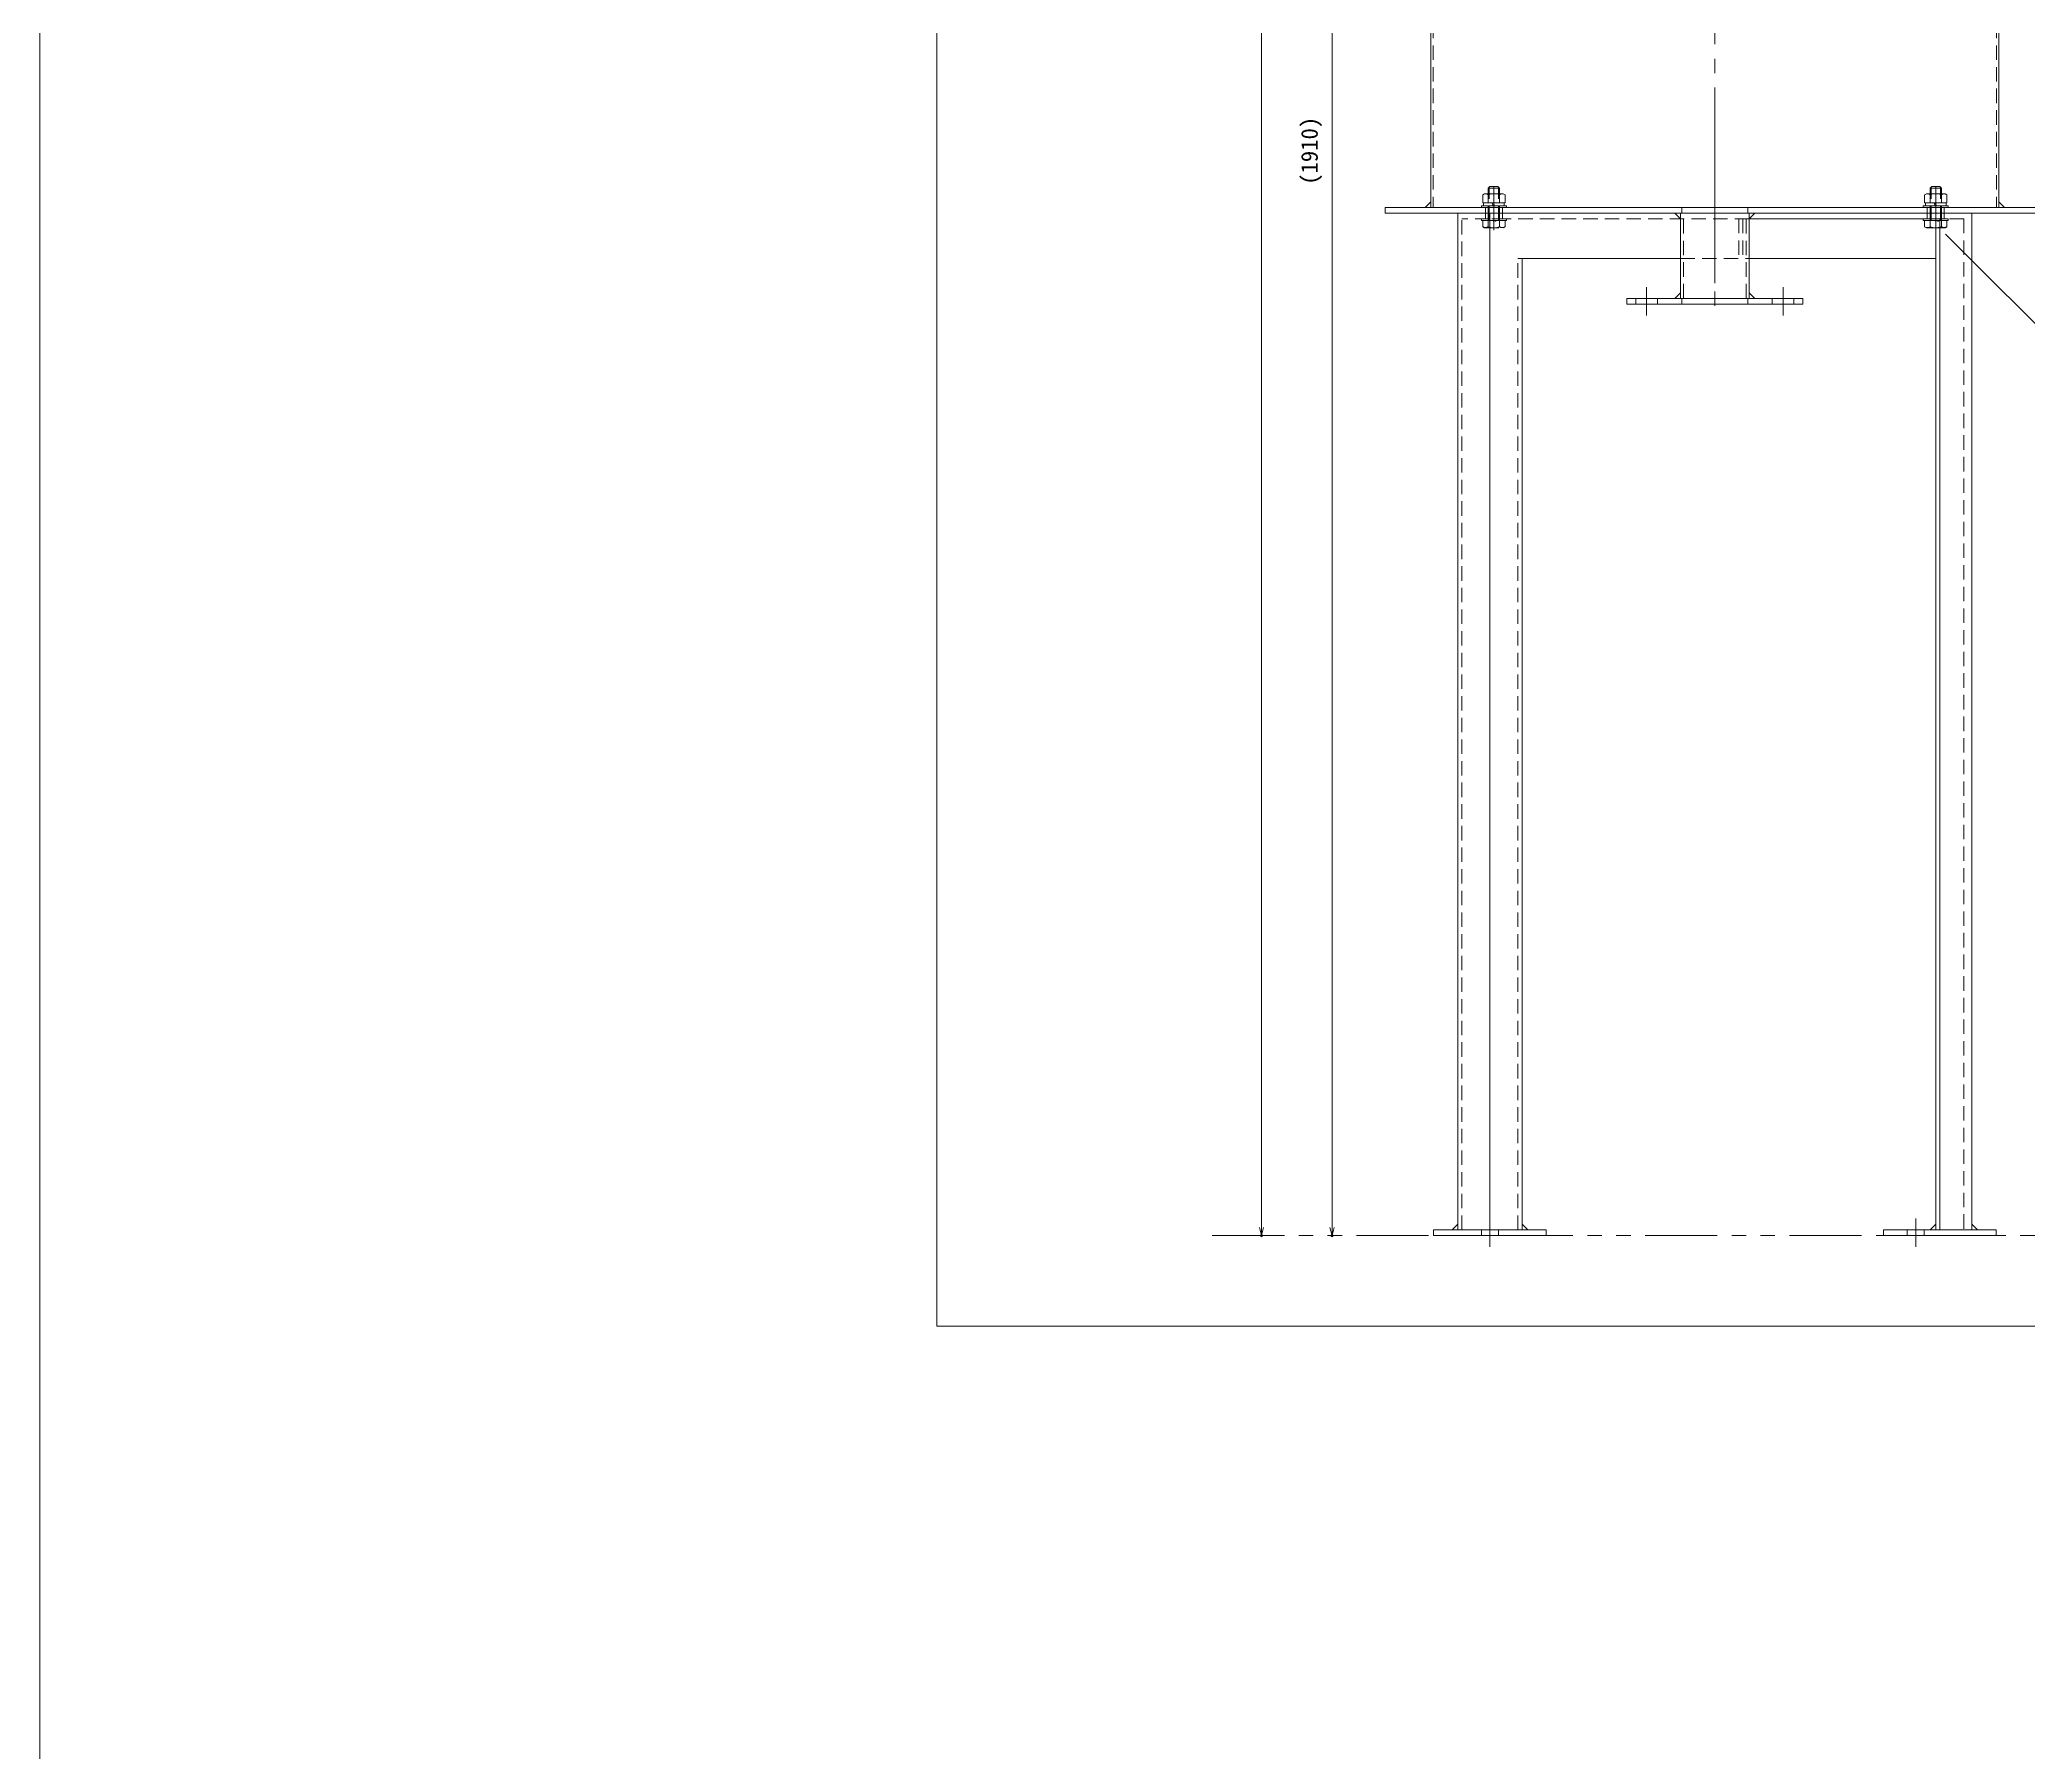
# Model space of a CAD drawing. Units: millimetres at full size. Extents: x -34906 to 7411, y -8440 to 3030.
# Drawn here: x -2950 to -1201, y -5029 to -3522 of the extents above; entities that cross this region are included whole.
import ezdxf
from ezdxf.enums import TextEntityAlignment as Align

# ---------------------------------------------------------------- set-up
doc = ezdxf.new("R2010")
doc.units = ezdxf.units.MM
doc.header["$LTSCALE"] = 4
doc.header["$PDMODE"] = 32
doc.header["$PDSIZE"] = 2
for name, pattern in [('USER1', [28.575, 19.05, -3.175, 3.175, -3.175]), ('USER3', [31.75, 15.875, -3.175, 3.175, -3.175, 3.175, -3.175]), ('USER4', [4.7625, 3.175, -1.5875])]:
    doc.linetypes.add(name, pattern=pattern)
for name, color, linetype, lineweight in [('0-1_Defpoints', 7, 'Continuous', 18), ('0-2_01_外形線', 7, 'Continuous', 18), ('0-3_04_中心線', 7, 'USER1', 9), ('0-4_06_文字', 7, 'Continuous', 9), ('0-5_07_寸法線', 7, 'Continuous', 9), ('0-6_02_細線', 5, 'Continuous', 18), ('0-8_05_仮想線', 2, 'Continuous', 18), ('0-A_03_かくれ線', 6, 'USER4', 18)]:
    doc.layers.add(name, color=color, linetype=linetype, lineweight=lineweight)
doc.styles.add('ＭＳ ゴシック', font='')
doc.styles.get('ＭＳ ゴシック').set_extended_font_data('MS Gothic')

msp = doc.modelspace()

# ---------------------------------------------------------------- linework, layer by layer
at = {"layer": '0-1_Defpoints'}
msp.add_lwpolyline([(-2161.145, -4654.49), (1410.536, -4654.49), (1410.536, -2129.059), (-2161.145, -2129.059)], close=True, dxfattribs=at)
at = {"layer": '0-2_01_外形線'}
for p, q in [((-2950.481, -8439.841), (-2950.481, -0.144)), ((-1675.813, -3657.441), (-1675.818, -3652.591)), ((-1675.796, -3652.586), (-1674.296, -3651.086)), ((-1675.796, -3652.586), (-1665.796, -3652.586)), ((-1674.296, -3651.086), (-1667.296, -3651.086)), ((-1665.796, -3652.586), (-1667.296, -3651.086)), ((-1665.796, -3657.436), (-1665.796, -3652.586)), ((-1286.904, -3657.441), (-1286.909, -3652.591)), ((-1286.887, -3652.586), (-1285.387, -3651.086)), ((-1286.887, -3652.586), (-1276.887, -3652.586)), ((-1285.387, -3651.086), (-1278.387, -3651.086)), ((-1276.887, -3652.586), (-1278.387, -3651.086)), ((-1276.887, -3657.436), (-1276.887, -3652.586)), ((-1506.592, -3674.586), (-1702.616, -3674.586)), ((-1702.616, -4569.586), (-1702.616, -3674.586)), ((-1680.618, -3658.339), (-1679.053, -3657.436)), ((-1680.618, -3665.436), (-1680.618, -3658.339)), ((-1660.989, -3665.436), (-1680.618, -3665.436)), ((-1672.213, -3665.436), (-1680.003, -3665.436)), ((-1680.003, -3665.436), (-1680.003, -3668.086)), ((-1671.303, -3668.086), (-1680.003, -3668.086)), ((-1662.553, -3657.436), (-1679.053, -3657.436)), ((-1675.711, -3665.436), (-1675.711, -3658.339)), ((-1674.332, -4569.586), (-1674.332, -3674.586)), ((-1671.303, -3668.086), (-1672.213, -3665.436)), ((-1661.603, -3665.436), (-1671.213, -3665.436)), ((-1670.303, -3668.086), (-1671.213, -3665.436)), ((-1661.603, -3668.086), (-1670.303, -3668.086)), ((-1665.896, -3665.436), (-1665.896, -3658.339)), ((-1660.989, -3658.339), (-1662.553, -3657.436)), ((-1661.603, -3668.086), (-1661.603, -3665.436)), ((-1660.989, -3665.436), (-1660.989, -3658.339)), ((-1446.092, -3674.586), (-1250.068, -3674.586)), ((-1291.71, -3658.339), (-1290.145, -3657.436)), ((-1291.71, -3665.436), (-1291.71, -3658.339)), ((-1272.08, -3665.436), (-1291.71, -3665.436)), ((-1283.305, -3665.436), (-1291.095, -3665.436)), ((-1291.095, -3665.436), (-1291.095, -3668.086)), ((-1282.395, -3668.086), (-1291.095, -3668.086)), ((-1273.645, -3657.436), (-1290.145, -3657.436)), ((-1286.802, -3665.436), (-1286.802, -3658.339)), ((-1282.395, -3668.086), (-1283.305, -3665.436)), ((-1272.695, -3665.436), (-1282.305, -3665.436)), ((-1281.395, -3668.086), (-1282.305, -3665.436)), ((-1272.695, -3668.086), (-1281.395, -3668.086)), ((-1276.987, -3665.436), (-1276.987, -3658.339)), ((-1272.08, -3658.339), (-1273.645, -3657.436)), ((-1272.695, -3668.086), (-1272.695, -3665.436)), ((-1272.08, -3665.436), (-1272.08, -3658.339)), ((-1250.068, -4569.586), (-1250.068, -3674.586)), ((-1446.092, -3679.586), (-1278.352, -3679.586)), ((-1291.702, -3681.086), (-1291.702, -3686.582)), ((-1291.702, -3686.582), (-1290.137, -3687.486)), ((-1290.137, -3687.486), (-1281.887, -3687.486)), ((-1286.795, -3681.086), (-1286.795, -3686.582)), ((-1281.887, -4569.586), (-1281.887, -3679.586)), ((-1278.352, -4569.586), (-1278.352, -3679.586)), ((-1646.047, -3714.586), (-1506.592, -3714.586)), ((-1646.047, -4569.586), (-1646.047, -3714.586)), ((-1446.092, -3714.586), (-1281.887, -3714.586)), ((-1674.332, -4574.586), (-1674.332, -4569.586))]:
    msp.add_line(p, q, dxfattribs=at)
for points in [[(-1726.349, -3669.586), (-1226.349, -3669.586), (-1226.349, -2669.586), (-1726.349, -2669.586)], [(-1766.349, -3674.586), (-1186.349, -3674.586), (-1186.349, -3669.586), (-1766.349, -3669.586)], [(-1726.342, -3669.586), (-1726.342, -3664.586), (-1731.342, -3669.586)], [(-1681.803, -3669.586), (-1659.803, -3669.586), (-1659.803, -3668.086), (-1681.803, -3668.086)], [(-1506.599, -3674.586), (-1506.599, -3679.586), (-1511.599, -3674.586)], [(-1506.599, -3749.586), (-1446.099, -3749.586), (-1446.099, -3674.586), (-1506.599, -3674.586)], [(-1446.099, -3674.586), (-1446.099, -3679.586), (-1441.099, -3674.586)], [(-1292.895, -3669.586), (-1270.895, -3669.586), (-1270.895, -3668.086), (-1292.895, -3668.086)], [(-1226.342, -3669.586), (-1226.342, -3664.586), (-1221.342, -3669.586)], [(-1506.599, -3749.586), (-1506.599, -3744.586), (-1511.599, -3749.586)], [(-1446.099, -3749.586), (-1446.099, -3744.586), (-1441.099, -3749.586)], [(-1553.849, -3754.586), (-1398.849, -3754.586), (-1398.849, -3749.586), (-1553.849, -3749.586)], [(-1702.616, -4569.586), (-1702.616, -4564.586), (-1707.616, -4569.586)], [(-1646.047, -4569.586), (-1646.047, -4564.586), (-1641.047, -4569.586)], [(-1281.887, -4569.586), (-1281.887, -4564.586), (-1286.887, -4569.586)], [(-1250.068, -4569.586), (-1250.068, -4564.586), (-1245.068, -4569.586)], [(-1723.829, -4574.586), (-1624.834, -4574.586), (-1624.834, -4569.586), (-1723.829, -4569.586)], [(-1327.849, -4574.586), (-1228.854, -4574.586), (-1228.854, -4569.586), (-1327.849, -4569.586)]]:
    msp.add_lwpolyline(points, close=True, dxfattribs=at)
msp.add_lwpolyline([(-1281.887, -3679.586), (-1292.887, -3679.586), (-1292.887, -3681.086), (-1281.887, -3681.086)], dxfattribs=at)
for centre, radius, start, end in [((-1678.165, -3662.589), 4.907, 60.00001, 119.99999), ((-1670.803, -3671.215), 13.779, 69.136, 110.864), ((-1663.442, -3662.589), 4.907, 60.00001, 119.99999), ((-1289.256, -3662.589), 4.907, 60.00001, 119.99999), ((-1281.895, -3671.215), 13.779, 69.136, 110.864), ((-1274.534, -3662.589), 4.907, 60.00001, 119.99999), ((-1289.249, -3682.332), 4.907, 240.00001, 299.99999), ((-1281.887, -3673.707), 13.779, 249.136, 270)]:
    msp.add_arc(centre, radius, start, end, dxfattribs=at)
at = {"layer": '0-3_04_中心線', "color": 1, "lineweight": 18}
for p, q in [((-1476.349, -2649.586), (-1476.349, -3689.586)), ((-1476.342, -3634.586), (-1476.342, -3754.586)), ((-1670.796, -3687.486), (-1670.796, -3651.086)), ((-1476.349, -3654.586), (-1476.349, -3764.586)), ((-1476.342, -3654.586), (-1476.342, -3764.586)), ((-1281.895, -3651.086), (-1281.875, -3687.486)), ((-1670.803, -3657.436), (-1670.803, -3665.436)), ((-1670.803, -3659.586), (-1670.803, -3684.586)), ((-1670.803, -3665.436), (-1670.803, -3668.086)), ((-1670.803, -3668.086), (-1670.803, -3669.586)), ((-1670.796, -3664.586), (-1670.796, -3689.586)), ((-1281.895, -3659.586), (-1281.895, -3684.586)), ((-1281.895, -3665.436), (-1281.895, -3668.086)), ((-1281.895, -3668.086), (-1281.895, -3669.586)), ((-1281.887, -3664.586), (-1281.887, -3689.586)), ((-1281.887, -3664.586), (-1281.887, -3689.586)), ((-1536.349, -3764.586), (-1536.349, -3739.586)), ((-1416.349, -3764.586), (-1416.349, -3739.586)), ((-1674.332, -4559.586), (-1674.332, -4584.586)), ((-1299.565, -4559.586), (-1299.565, -4584.586))]:
    msp.add_line(p, q, dxfattribs=at)
at = {"layer": '0-4_06_文字'}
msp.add_line((-1273.247, -3693.013), (-1143.075, -3823.185), dxfattribs=at)
at = {"layer": '0-5_07_寸法線', "color": 4, "lineweight": 18}
for p, q in [((-1875.324, -2180.586), (-1875.324, -4567.586)), ((-1813.183, -2671.586), (-1813.183, -4567.586))]:
    msp.add_line(p, q, dxfattribs=at)
at = {"layer": '0-5_07_寸法線'}
for p, q in [((-1875.324, -4574.586), (-1875.324, -4567.586)), ((-1813.183, -4574.586), (-1813.183, -4567.586))]:
    msp.add_line(p, q, dxfattribs=at)
for points in [[(-1873.448, -4567.586), (-1875.324, -4574.586), (-1877.2, -4567.586)], [(-1811.307, -4567.586), (-1813.183, -4574.586), (-1815.058, -4567.586)]]:
    msp.add_lwpolyline(points, dxfattribs=at)
for p in [(-1875.324, -4574.586), (-1875.324, -4574.586), (-1813.183, -4574.586), (-1813.183, -4574.586)]:
    msp.add_point(p, dxfattribs=at)
at = {"layer": '0-6_02_細線'}
for p, q in [((-1674.913, -3657.44), (-1674.919, -3651.69)), ((-1666.696, -3657.436), (-1666.696, -3651.686)), ((-1286.004, -3657.44), (-1286.01, -3651.69)), ((-1277.787, -3657.436), (-1277.787, -3651.686))]:
    msp.add_line(p, q, dxfattribs=at)
at = {"layer": '0-8_05_仮想線', "linetype": 'USER3'}
msp.add_line((-1918.7, -4574.586), (1192.836, -4574.586), dxfattribs=at)
at = {"layer": '0-A_03_かくれ線'}
for p, q in [((-1724.349, -2669.586), (-1724.349, -3669.586)), ((-1228.349, -2669.586), (-1228.349, -3669.586)), ((-1678.303, -3669.586), (-1678.303, -3674.586)), ((-1678.296, -3674.586), (-1678.296, -3679.586)), ((-1675.796, -3681.086), (-1675.796, -3657.436)), ((-1674.896, -3681.086), (-1674.896, -3657.436)), ((-1666.69, -3681.082), (-1666.713, -3657.432)), ((-1665.79, -3681.081), (-1665.813, -3657.431)), ((-1663.303, -3669.586), (-1663.303, -3674.586)), ((-1663.296, -3674.586), (-1663.296, -3679.586)), ((-1506.592, -3674.586), (-1446.092, -3674.586)), ((-1505.349, -3674.586), (-1505.349, -3669.586)), ((-1503.799, -3749.586), (-1503.799, -3674.586)), ((-1476.342, -3674.586), (-1476.342, -3679.586)), ((-1448.899, -3749.586), (-1448.899, -3674.586)), ((-1447.349, -3674.586), (-1447.349, -3669.586)), ((-1289.395, -3669.586), (-1289.395, -3674.586)), ((-1289.387, -3674.586), (-1289.387, -3679.586)), ((-1286.887, -3681.086), (-1286.887, -3657.436)), ((-1285.987, -3681.086), (-1285.987, -3657.436)), ((-1277.781, -3681.082), (-1277.804, -3657.432)), ((-1276.881, -3681.081), (-1276.904, -3657.431)), ((-1274.395, -3669.586), (-1274.395, -3674.586)), ((-1274.387, -3674.586), (-1274.387, -3679.586)), ((-1446.092, -3679.586), (-1699.08, -3679.586)), ((-1699.08, -4569.586), (-1699.08, -3679.586)), ((-1680.611, -3681.086), (-1680.611, -3686.582)), ((-1660.981, -3681.086), (-1680.611, -3681.086)), ((-1680.611, -3686.582), (-1679.046, -3687.486)), ((-1679.046, -3687.486), (-1662.546, -3687.486)), ((-1675.704, -3681.086), (-1675.704, -3686.582)), ((-1665.889, -3681.086), (-1665.889, -3686.582)), ((-1660.981, -3686.582), (-1662.546, -3687.486)), ((-1660.981, -3681.086), (-1660.981, -3686.582)), ((-1455.129, -3679.586), (-1455.129, -3714.586)), ((-1451.593, -3679.586), (-1451.593, -3714.586)), ((-1273.637, -3687.486), (-1281.887, -3687.486)), ((-1257.139, -3679.586), (-1278.352, -3679.586)), ((-1276.98, -3681.086), (-1276.98, -3686.582)), ((-1272.072, -3686.582), (-1273.637, -3687.486)), ((-1272.072, -3681.086), (-1272.072, -3686.582)), ((-1257.139, -3679.586), (-1257.139, -4569.586)), ((-1649.583, -4569.586), (-1649.583, -3714.586)), ((-1646.047, -3714.586), (-1649.583, -3714.586)), ((-1506.592, -3714.586), (-1446.092, -3714.586)), ((-1545.849, -3749.586), (-1545.849, -3754.586)), ((-1526.849, -3749.586), (-1526.849, -3754.586)), ((-1505.349, -3754.586), (-1505.349, -3749.586)), ((-1447.349, -3754.586), (-1447.349, -3749.586)), ((-1425.849, -3749.586), (-1425.849, -3754.586)), ((-1406.849, -3749.586), (-1406.849, -3754.586)), ((-1681.832, -4569.586), (-1681.832, -4574.586)), ((-1666.832, -4569.586), (-1666.832, -4574.586)), ((-1307.065, -4569.586), (-1307.065, -4574.586)), ((-1292.065, -4569.586), (-1292.065, -4574.586))]:
    msp.add_line(p, q, dxfattribs=at)
msp.add_lwpolyline([(-1659.796, -3679.586), (-1681.796, -3679.586), (-1681.796, -3681.086), (-1659.796, -3681.086)], close=True, dxfattribs=at)
msp.add_lwpolyline([(-1281.887, -3679.586), (-1270.887, -3679.586), (-1270.887, -3681.086), (-1281.887, -3681.086)], dxfattribs=at)
for centre, radius, start, end in [((-1678.157, -3682.332), 4.907, 240.00001, 299.99999), ((-1670.796, -3673.707), 13.779, 249.136, 290.864), ((-1663.435, -3682.332), 4.907, 240.00001, 299.99999), ((-1281.887, -3673.707), 13.779, 270, 290.864), ((-1274.526, -3682.332), 4.907, 240.00001, 299.99999)]:
    msp.add_arc(centre, radius, start, end, dxfattribs=at)

# ---------------------------------------------------------------- texts
at = {"layer": '0-5_07_寸法線', "style": 'ＭＳ ゴシック'}
msp.add_text('(1910)', height=14.66, rotation=90, dxfattribs=at).set_placement((-1821.421, -3649.586), align=Align.BOTTOM_LEFT)
at = {"layer": '0-A_03_かくれ線', "color": 7, "style": 'ＭＳ ゴシック', "width": 0.8}
for p in [(-1668.336, -3681.336), (-1279.428, -3681.336)]:
    msp.add_text('M10×30', height=0.7331, rotation=180, dxfattribs=at).set_placement(p, align=Align.BOTTOM_LEFT)

doc.saveas('drawing.dxf')
